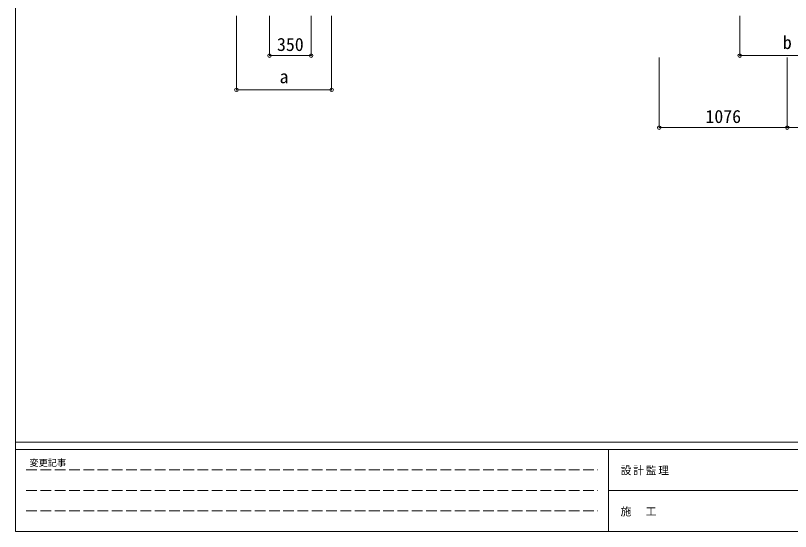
# Model space of a CAD drawing. Units: millimetres at full size. Extents: x -8385 to 8479, y -5853 to 5787.
# Drawn here: x -8385 to -1874, y -5853 to -1519 of the extents above; entities that cross this region are included whole.
import ezdxf
from ezdxf.enums import TextEntityAlignment as Align

# ---------------------------------------------------------------- set-up
doc = ezdxf.new("R2010")
doc.units = ezdxf.units.MM
doc.header["$LTSCALE"] = 30
doc.header["$PDMODE"] = 32
doc.header["$PDSIZE"] = 30
doc.linetypes.add('DASHED3', pattern=[4, 3, -1])
doc.layers.add('0-A_寸法', color=6, linetype='Continuous', lineweight=9)
doc.layers.add('F-0_240', color=7, linetype='Continuous', lineweight=9)
doc.styles.add('ＭＳ ゴシック', font='')
doc.styles.get('ＭＳ ゴシック').set_extended_font_data('MS Gothic')

msp = doc.modelspace()

# ---------------------------------------------------------------- linework, layer by layer
at = {"layer": '0-A_寸法'}
for p, q in [((-6529, -2143.28), (-6529, -1520.98)), ((-6250.94, -1856.06), (-6250.94, -1520.98)), ((-5900.9, -1856.06), (-5900.9, -1520.98)), ((-5729, -2143.28), (-5729, -1520.98)), ((-2300.44, -1856.06), (-2300.44, -1520.98)), ((-6250.94, -1856.06), (-5900.9, -1856.06)), ((-2976.44, -2460.9), (-2976.44, -1871.89)), ((-1500.44, -1856.06), (-2300.44, -1856.06)), ((-1900.44, -2460.9), (-1900.44, -1871.89)), ((-6529, -2143.28), (-5729, -2143.28)), ((-1900.44, -2460.9), (-2976.44, -2460.9)), ((999.56, -2460.9), (-1900.44, -2460.9))]:
    msp.add_line(p, q, dxfattribs=at)
for p in [(-6250.94, -1856.06), (-5900.9, -1856.06), (-2300.44, -1856.06), (-6529, -2143.28), (-5729, -2143.28), (-2976.44, -2460.9), (-1900.44, -2460.9)]:
    msp.add_point(p, dxfattribs=at)
at = {"layer": 'F-0_240', "color": 5}
for p, q in [((-8385.45, 5787.34), (-8385.45, -5852.66)), ((-8385.45, -5102.66), (8054.55, -5102.66)), ((-8385.45, -5162.66), (5387.79, -5162.66)), ((-3402.21, -5162.66), (-3402.21, -5852.66)), ((-3402.21, -5507.66), (2747.79, -5507.66)), ((-8385.45, -5852.66), (8054.55, -5852.66))]:
    msp.add_line(p, q, dxfattribs=at)
at = {"layer": 'F-0_240', "color": 4, "linetype": 'DASHED3'}
for p, q in [((-8295.46, -5335.16), (-3492.21, -5335.16)), ((-8295.46, -5507.66), (-3492.21, -5507.66)), ((-8295.46, -5680.16), (-3492.21, -5680.16))]:
    msp.add_line(p, q, dxfattribs=at)

# ---------------------------------------------------------------- texts
at = {"layer": '0-A_寸法', "color": 7, "style": 'ＭＳ ゴシック'}
for s, p in [('b', (-1937.94, -1833.56)), ('350', (-6188.42, -1850.06)), ('a', (-6166.5, -2120.78)), ('1076', (-2588.44, -2454.9))]:
    msp.add_text(s, height=110, dxfattribs=at).set_placement(p, align=Align.BOTTOM_LEFT)
at = {"layer": 'F-0_240', "style": 'ＭＳ ゴシック'}
msp.add_text('変更記事', height=54.99, dxfattribs=at).set_placement((-8268.23, -5320.16), align=Align.BOTTOM_LEFT)
at = {"layer": 'F-0_240', "char_height": 65.98, "attachment_point": 7, "style": 'ＭＳ ゴシック'}
for s, insert in [('\\T1.17;設計監理', (-3300.89, -5380.16)), ('\\T1.17;施\u3000工', (-3300.89, -5725.16))]:
    msp.add_mtext(s, dxfattribs=dict(at, insert=insert))

doc.saveas('drawing.dxf')
